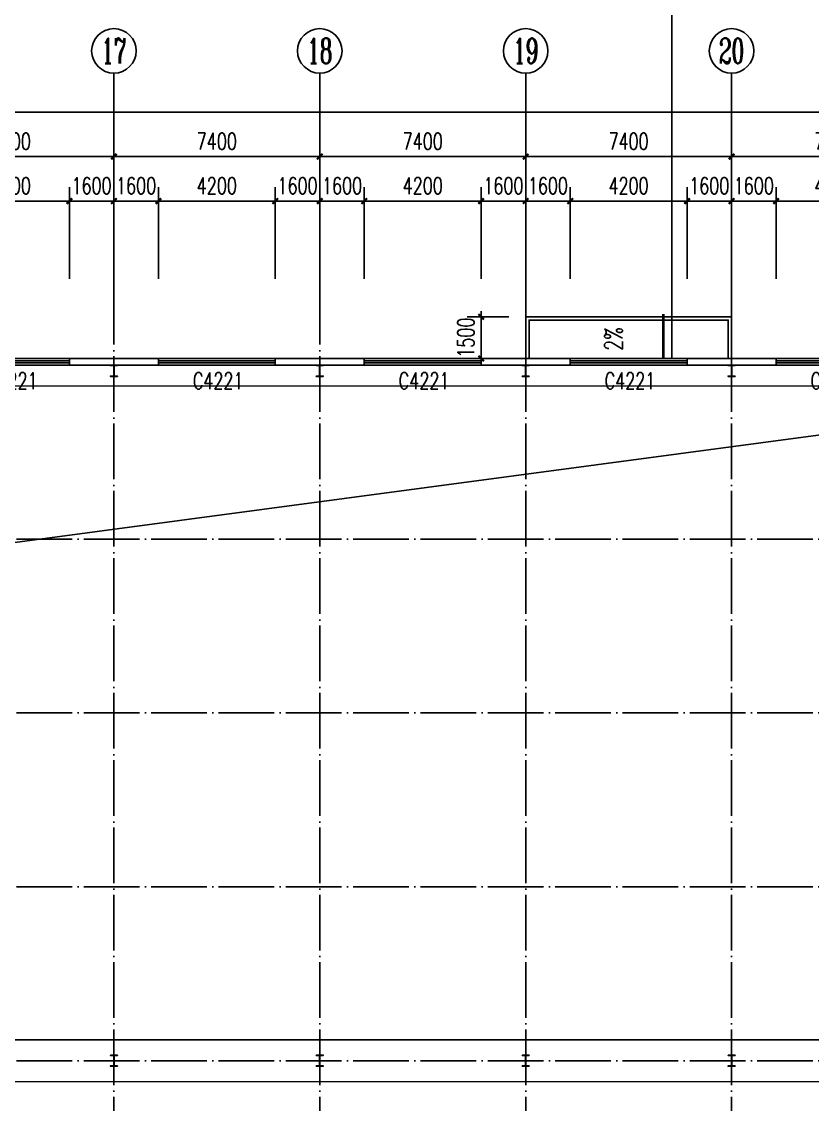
# Model space of a CAD drawing. Extents: x 13898408 to 14113608, y -853943 to -68012.
# Drawn here: x 14031693 to 14060111, y -390012 to -351093 of the extents above; entities that cross this region are included whole.
import ezdxf
from ezdxf.enums import TextEntityAlignment as Align

# ---------------------------------------------------------------- set-up
doc = ezdxf.new("R2010")
doc.units = 0
doc.header["$LTSCALE"] = 1000
doc.header["$MEASUREMENT"] = 0
doc.linetypes.add('DASH', pattern=[0.35, 0.25, -0.1])
doc.linetypes.add('DOTE', pattern=[2.42, 2, -0.2, 0.02, -0.2])
for name, color, linetype in [('AXIS', 3, 'Continuous'), ('AXIS_TEXT', 7, 'Continuous'), ('COLUMN', 2, 'Continuous'), ('DIM_IDEN', 3, 'Continuous'), ('DIM_SYMB', 3, 'Continuous'), ('DOTE', 1, 'DOTE'), ('PUB_DIM', 3, 'Continuous'), ('PUB_TEXT', 7, 'Continuous'), ('WALL-PARAPET', 6, 'Continuous'), ('WINDOW', 4, 'Continuous'), ('WINDOW_TEXT', 7, 'Continuous')]:
    doc.layers.add(name, color=color, linetype=linetype)
doc.styles.add('_TCH_AXIS', font='COMPLEX', dxfattribs={"bigfont": 'GBCBIG'})
doc.styles.add('_TCH_DIM', font='SIMPLEX', dxfattribs={"bigfont": 'GBCBIG'})
doc.styles.add('_TCH_DIM_T3', font='SIMPLEX', dxfattribs={"width": 0.705882, "bigfont": 'GBCBIG'})
doc.styles.add('_TCH_WINDOW', font='SIMPLEX', dxfattribs={"height": 3.5, "bigfont": 'GBCBIG'})
doc.styles.add('COMPLEX', font='COMPLEX')
doc.dimstyles.new('_TCH_ARCH&&200', dxfattribs={"dimtxt": 595, "dimasz": 200, "dimexe": 500, "dimexo": 600, "dimgap": 252.5, "dimtad": 1, "dimdec": 0, "dimzin": 0, "dimdsep": 46, "dimtxsty": '_TCH_DIM_T3', "dimblk": 'ARCHTICK', "dimcen": 0.09, "dimclrt": 7, "dimazin": 2, "dimtfac": 1, "dimtdec": 0, "dimtix": 1, "dimtmove": 2, "dimatfit": 3, "dimfxl": 0, "dimtolj": 1, "dimtzin": 0, "dimarcsym": 0})

# ---------------------------------------------------------------- blocks, each defined once
blk = doc.blocks.new('A$C797E1D2B')
at = {"layer": 'COLUMN'}
h = blk.add_hatch(color=256, dxfattribs=at)
h.paths.add_polyline_path([(125, 400), (250, 400), (250, 388), (130, 388), (130, 200), (125, 200)])
h.paths.add_polyline_path([(0, 400), (125, 400), (125, 200), (120, 200), (120, 388), (0, 388)])
h.paths.add_polyline_path([(0, 12), (120, 12), (120, 200), (125, 200), (125, 0), (0, 0)])
h.paths.add_polyline_path([(125, 200), (130, 200), (130, 12), (250, 12), (250, 0), (125, 0)])
blk.add_lwpolyline([(250, 0), (250, 12), (130, 12), (130, 388), (250, 388), (250, 400), (0, 400), (0, 388), (120, 388), (120, 12), (0, 12), (0, 0)], close=True, dxfattribs=at)
blk = doc.blocks.new('$TCHSYS$WIN2D')
for p, q in [((-0.5, 0.5), (0.5, 0.5)), ((-0.5, 0.5), (-0.5, -0.5)), ((0.5, 0.5), (0.5, -0.5)), ((0.5, 0.1667), (-0.5, 0.1667)), ((0.5, -0.1667), (-0.5, -0.1667)), ((-0.5, -0.5), (0.5, -0.5))]:
    blk.add_line(p, q)
blk = doc.blocks.new('_AXISO')
blk.add_circle((0, 0), 0.5)
at = {"layer": 'AXIS_TEXT', "style": 'COMPLEX', "width": 1.041667}
blk.add_attdef('A', text='', height=0.56, dxfattribs=at).set_placement((-0.25, -0.28), (0.25, -0.28), align=Align.FIT)
blk = doc.blocks.new('_ArchTick')
at = {"color": 0, "linetype": 'ByBlock', "const_width": 0.4}
blk.add_lwpolyline([(-0.5, -0.5), (0.5, 0.5)], dxfattribs=at)
blk = doc.blocks.new('*D212')
at = {"layer": 'AXIS', "color": 0, "lineweight": -2}
for p, q in [((13916368, -360343), (13916368, -353843)), ((14079648, -360343), (14079648, -353843)), ((13916368, -354343), (14079648, -354343))]:
    blk.add_line(p, q, dxfattribs=at)
at = {"layer": 'Defpoints', "color": 0}
for p in [(14079648, -354343), (13916368, -360943), (14079648, -360943)]:
    blk.add_point(p, dxfattribs=at)
at = {"layer": 'AXIS', "color": 0, "lineweight": -2, "xscale": 200, "yscale": 200, "zscale": 200, "rotation": 180}
blk.add_blockref('_ArchTick', (13916368, -354343), dxfattribs=at)
at = {"layer": 'AXIS', "color": 0, "lineweight": -2, "xscale": 200, "yscale": 200, "zscale": 200}
blk.add_blockref('_ArchTick', (14079648, -354343), dxfattribs=at)
at = {"layer": 'AXIS', "color": 7, "insert": (13998008, -353793), "char_height": 595, "attachment_point": 5, "style": '_TCH_DIM_T3'}
blk.add_mtext('\\A1;163280', dxfattribs=at)
blk = doc.blocks.new('*D229')
at = {"layer": 'AXIS', "color": 0, "lineweight": -2}
for p, q in [((14027608, -360343), (14027608, -355443)), ((14035008, -360343), (14035008, -355443)), ((14027608, -355943), (14035008, -355943))]:
    blk.add_line(p, q, dxfattribs=at)
at = {"layer": 'Defpoints', "color": 0}
for p in [(14035008, -355943), (14027608, -360943), (14035008, -360943)]:
    blk.add_point(p, dxfattribs=at)
at = {"layer": 'AXIS', "color": 0, "lineweight": -2, "xscale": 200, "yscale": 200, "zscale": 200, "rotation": 180}
blk.add_blockref('_ArchTick', (14027608, -355943), dxfattribs=at)
at = {"layer": 'AXIS', "color": 0, "lineweight": -2, "xscale": 200, "yscale": 200, "zscale": 200}
blk.add_blockref('_ArchTick', (14035008, -355943), dxfattribs=at)
at = {"layer": 'AXIS', "color": 7, "insert": (14031308, -355393), "char_height": 595, "attachment_point": 5, "style": '_TCH_DIM_T3'}
blk.add_mtext('\\A1;7400', dxfattribs=at)
blk = doc.blocks.new('*D230')
at = {"layer": 'AXIS', "color": 0, "lineweight": -2}
for p, q in [((14035008, -360343), (14035008, -355443)), ((14042408, -360343), (14042408, -355443)), ((14035008, -355943), (14042408, -355943))]:
    blk.add_line(p, q, dxfattribs=at)
at = {"layer": 'Defpoints', "color": 0}
for p in [(14042408, -355943), (14035008, -360943), (14042408, -360943)]:
    blk.add_point(p, dxfattribs=at)
at = {"layer": 'AXIS', "color": 0, "lineweight": -2, "xscale": 200, "yscale": 200, "zscale": 200, "rotation": 180}
blk.add_blockref('_ArchTick', (14035008, -355943), dxfattribs=at)
at = {"layer": 'AXIS', "color": 0, "lineweight": -2, "xscale": 200, "yscale": 200, "zscale": 200}
blk.add_blockref('_ArchTick', (14042408, -355943), dxfattribs=at)
at = {"layer": 'AXIS', "color": 7, "insert": (14038708, -355393), "char_height": 595, "attachment_point": 5, "style": '_TCH_DIM_T3'}
blk.add_mtext('\\A1;7400', dxfattribs=at)
blk = doc.blocks.new('*D231')
at = {"layer": 'AXIS', "color": 0, "lineweight": -2}
for p, q in [((14042408, -360343), (14042408, -355443)), ((14049808, -360343), (14049808, -355443)), ((14042408, -355943), (14049808, -355943))]:
    blk.add_line(p, q, dxfattribs=at)
at = {"layer": 'Defpoints', "color": 0}
for p in [(14049808, -355943), (14042408, -360943), (14049808, -360943)]:
    blk.add_point(p, dxfattribs=at)
at = {"layer": 'AXIS', "color": 0, "lineweight": -2, "xscale": 200, "yscale": 200, "zscale": 200, "rotation": 180}
blk.add_blockref('_ArchTick', (14042408, -355943), dxfattribs=at)
at = {"layer": 'AXIS', "color": 0, "lineweight": -2, "xscale": 200, "yscale": 200, "zscale": 200}
blk.add_blockref('_ArchTick', (14049808, -355943), dxfattribs=at)
at = {"layer": 'AXIS', "color": 7, "insert": (14046108, -355393), "char_height": 595, "attachment_point": 5, "style": '_TCH_DIM_T3'}
blk.add_mtext('\\A1;7400', dxfattribs=at)
blk = doc.blocks.new('*D232')
at = {"layer": 'AXIS', "color": 0, "lineweight": -2}
for p, q in [((14049808, -360343), (14049808, -355443)), ((14057208, -360343), (14057208, -355443)), ((14049808, -355943), (14057208, -355943))]:
    blk.add_line(p, q, dxfattribs=at)
at = {"layer": 'Defpoints', "color": 0}
for p in [(14057208, -355943), (14049808, -360943), (14057208, -360943)]:
    blk.add_point(p, dxfattribs=at)
at = {"layer": 'AXIS', "color": 0, "lineweight": -2, "xscale": 200, "yscale": 200, "zscale": 200, "rotation": 180}
blk.add_blockref('_ArchTick', (14049808, -355943), dxfattribs=at)
at = {"layer": 'AXIS', "color": 0, "lineweight": -2, "xscale": 200, "yscale": 200, "zscale": 200}
blk.add_blockref('_ArchTick', (14057208, -355943), dxfattribs=at)
at = {"layer": 'AXIS', "color": 7, "insert": (14053508, -355393), "char_height": 595, "attachment_point": 5, "style": '_TCH_DIM_T3'}
blk.add_mtext('\\A1;7400', dxfattribs=at)
blk = doc.blocks.new('*D233')
at = {"layer": 'AXIS', "color": 0, "lineweight": -2}
for p, q in [((14057208, -360343), (14057208, -355443)), ((14064608, -360343), (14064608, -355443)), ((14057208, -355943), (14064608, -355943))]:
    blk.add_line(p, q, dxfattribs=at)
at = {"layer": 'Defpoints', "color": 0}
for p in [(14064608, -355943), (14057208, -360943), (14064608, -360943)]:
    blk.add_point(p, dxfattribs=at)
at = {"layer": 'AXIS', "color": 0, "lineweight": -2, "xscale": 200, "yscale": 200, "zscale": 200, "rotation": 180}
blk.add_blockref('_ArchTick', (14057208, -355943), dxfattribs=at)
at = {"layer": 'AXIS', "color": 0, "lineweight": -2, "xscale": 200, "yscale": 200, "zscale": 200}
blk.add_blockref('_ArchTick', (14064608, -355943), dxfattribs=at)
at = {"layer": 'AXIS', "color": 7, "insert": (14060908, -355393), "char_height": 595, "attachment_point": 5, "style": '_TCH_DIM_T3'}
blk.add_mtext('\\A1;7400', dxfattribs=at)
blk = doc.blocks.new('*D343')
at = {"layer": 'Defpoints', "color": 0}
for p in [(14048208, -361703), (14049808, -361703), (14049808, -363203)]:
    blk.add_point(p, dxfattribs=at)
at = {"layer": 'PUB_DIM', "color": 0, "lineweight": -2}
for p, q in [((14048208, -361703), (14048208, -361503)), ((14049208, -361703), (14047708, -361703)), ((14048208, -363203), (14048208, -361703)), ((14049208, -363203), (14047708, -363203)), ((14048208, -363203), (14048208, -363403))]:
    blk.add_line(p, q, dxfattribs=at)
at = {"layer": 'PUB_DIM', "color": 0, "lineweight": -2, "xscale": 200, "yscale": 200, "zscale": 200}
for p, rotation in [((14048208, -361703), 270), ((14048208, -363203), 90)]:
    blk.add_blockref('_ArchTick', p, dxfattribs=dict(at, rotation=rotation))
at = {"layer": 'PUB_DIM', "color": 7, "insert": (14047658, -362453), "char_height": 595, "attachment_point": 5, "rotation": 90, "style": '_TCH_DIM_T3'}
blk.add_mtext('\\A1;1500', dxfattribs=at)
blk = doc.blocks.new('*D688')
at = {"layer": 'Defpoints', "color": 0}
for p in [(14033408, -357543), (14029208, -360943), (14033408, -360943)]:
    blk.add_point(p, dxfattribs=at)
at = {"layer": 'PUB_DIM', "color": 0, "lineweight": -2}
for p, q in [((14029208, -360343), (14029208, -357043)), ((14033408, -360343), (14033408, -357043)), ((14029208, -357543), (14033408, -357543))]:
    blk.add_line(p, q, dxfattribs=at)
at = {"layer": 'PUB_DIM', "color": 0, "lineweight": -2, "xscale": 200, "yscale": 200, "zscale": 200, "rotation": 180}
blk.add_blockref('_ArchTick', (14029208, -357543), dxfattribs=at)
at = {"layer": 'PUB_DIM', "color": 0, "lineweight": -2, "xscale": 200, "yscale": 200, "zscale": 200}
blk.add_blockref('_ArchTick', (14033408, -357543), dxfattribs=at)
at = {"layer": 'PUB_DIM', "color": 7, "insert": (14031308, -356993), "char_height": 595, "attachment_point": 5, "style": '_TCH_DIM_T3'}
blk.add_mtext('\\A1;4200', dxfattribs=at)
blk = doc.blocks.new('*D689')
at = {"layer": 'Defpoints', "color": 0}
for p in [(14035008, -357543), (14033408, -360943), (14035008, -360943)]:
    blk.add_point(p, dxfattribs=at)
at = {"layer": 'PUB_DIM', "color": 0, "lineweight": -2}
for p, q in [((14033408, -360343), (14033408, -357043)), ((14035008, -360343), (14035008, -357043)), ((14033408, -357543), (14033208, -357543)), ((14033408, -357543), (14035008, -357543)), ((14035008, -357543), (14035208, -357543))]:
    blk.add_line(p, q, dxfattribs=at)
at = {"layer": 'PUB_DIM', "color": 0, "lineweight": -2, "xscale": 200, "yscale": 200, "zscale": 200}
blk.add_blockref('_ArchTick', (14033408, -357543), dxfattribs=at)
at = {"layer": 'PUB_DIM', "color": 0, "lineweight": -2, "xscale": 200, "yscale": 200, "zscale": 200, "rotation": 180}
blk.add_blockref('_ArchTick', (14035008, -357543), dxfattribs=at)
at = {"layer": 'PUB_DIM', "color": 7, "insert": (14034208, -356993), "char_height": 595, "attachment_point": 5, "style": '_TCH_DIM_T3'}
blk.add_mtext('\\A1;1600', dxfattribs=at)
blk = doc.blocks.new('*D690')
at = {"layer": 'Defpoints', "color": 0}
for p in [(14036608, -357543), (14035008, -360943), (14036608, -360943)]:
    blk.add_point(p, dxfattribs=at)
at = {"layer": 'PUB_DIM', "color": 0, "lineweight": -2}
for p, q in [((14035008, -360343), (14035008, -357043)), ((14036608, -360343), (14036608, -357043)), ((14035008, -357543), (14034808, -357543)), ((14035008, -357543), (14036608, -357543)), ((14036608, -357543), (14036808, -357543))]:
    blk.add_line(p, q, dxfattribs=at)
at = {"layer": 'PUB_DIM', "color": 0, "lineweight": -2, "xscale": 200, "yscale": 200, "zscale": 200}
blk.add_blockref('_ArchTick', (14035008, -357543), dxfattribs=at)
at = {"layer": 'PUB_DIM', "color": 0, "lineweight": -2, "xscale": 200, "yscale": 200, "zscale": 200, "rotation": 180}
blk.add_blockref('_ArchTick', (14036608, -357543), dxfattribs=at)
at = {"layer": 'PUB_DIM', "color": 7, "insert": (14035808, -356993), "char_height": 595, "attachment_point": 5, "style": '_TCH_DIM_T3'}
blk.add_mtext('\\A1;1600', dxfattribs=at)
blk = doc.blocks.new('*D691')
at = {"layer": 'Defpoints', "color": 0}
for p in [(14040808, -357543), (14036608, -360943), (14040808, -360943)]:
    blk.add_point(p, dxfattribs=at)
at = {"layer": 'PUB_DIM', "color": 0, "lineweight": -2}
for p, q in [((14036608, -360343), (14036608, -357043)), ((14040808, -360343), (14040808, -357043)), ((14036608, -357543), (14040808, -357543))]:
    blk.add_line(p, q, dxfattribs=at)
at = {"layer": 'PUB_DIM', "color": 0, "lineweight": -2, "xscale": 200, "yscale": 200, "zscale": 200, "rotation": 180}
blk.add_blockref('_ArchTick', (14036608, -357543), dxfattribs=at)
at = {"layer": 'PUB_DIM', "color": 0, "lineweight": -2, "xscale": 200, "yscale": 200, "zscale": 200}
blk.add_blockref('_ArchTick', (14040808, -357543), dxfattribs=at)
at = {"layer": 'PUB_DIM', "color": 7, "insert": (14038708, -356993), "char_height": 595, "attachment_point": 5, "style": '_TCH_DIM_T3'}
blk.add_mtext('\\A1;4200', dxfattribs=at)
blk = doc.blocks.new('*D692')
at = {"layer": 'Defpoints', "color": 0}
for p in [(14042408, -357543), (14040808, -360943), (14042408, -360943)]:
    blk.add_point(p, dxfattribs=at)
at = {"layer": 'PUB_DIM', "color": 0, "lineweight": -2}
for p, q in [((14040808, -360343), (14040808, -357043)), ((14042408, -360343), (14042408, -357043)), ((14040808, -357543), (14040608, -357543)), ((14040808, -357543), (14042408, -357543)), ((14042408, -357543), (14042608, -357543))]:
    blk.add_line(p, q, dxfattribs=at)
at = {"layer": 'PUB_DIM', "color": 0, "lineweight": -2, "xscale": 200, "yscale": 200, "zscale": 200}
blk.add_blockref('_ArchTick', (14040808, -357543), dxfattribs=at)
at = {"layer": 'PUB_DIM', "color": 0, "lineweight": -2, "xscale": 200, "yscale": 200, "zscale": 200, "rotation": 180}
blk.add_blockref('_ArchTick', (14042408, -357543), dxfattribs=at)
at = {"layer": 'PUB_DIM', "color": 7, "insert": (14041608, -356993), "char_height": 595, "attachment_point": 5, "style": '_TCH_DIM_T3'}
blk.add_mtext('\\A1;1600', dxfattribs=at)
blk = doc.blocks.new('*D693')
at = {"layer": 'Defpoints', "color": 0}
for p in [(14044008, -357543), (14042408, -360943), (14044008, -360943)]:
    blk.add_point(p, dxfattribs=at)
at = {"layer": 'PUB_DIM', "color": 0, "lineweight": -2}
for p, q in [((14042408, -360343), (14042408, -357043)), ((14044008, -360343), (14044008, -357043)), ((14042408, -357543), (14042208, -357543)), ((14042408, -357543), (14044008, -357543)), ((14044008, -357543), (14044208, -357543))]:
    blk.add_line(p, q, dxfattribs=at)
at = {"layer": 'PUB_DIM', "color": 0, "lineweight": -2, "xscale": 200, "yscale": 200, "zscale": 200}
blk.add_blockref('_ArchTick', (14042408, -357543), dxfattribs=at)
at = {"layer": 'PUB_DIM', "color": 0, "lineweight": -2, "xscale": 200, "yscale": 200, "zscale": 200, "rotation": 180}
blk.add_blockref('_ArchTick', (14044008, -357543), dxfattribs=at)
at = {"layer": 'PUB_DIM', "color": 7, "insert": (14043208, -356993), "char_height": 595, "attachment_point": 5, "style": '_TCH_DIM_T3'}
blk.add_mtext('\\A1;1600', dxfattribs=at)
blk = doc.blocks.new('*D694')
at = {"layer": 'Defpoints', "color": 0}
for p in [(14048208, -357543), (14044008, -360943), (14048208, -360943)]:
    blk.add_point(p, dxfattribs=at)
at = {"layer": 'PUB_DIM', "color": 0, "lineweight": -2}
for p, q in [((14044008, -360343), (14044008, -357043)), ((14048208, -360343), (14048208, -357043)), ((14044008, -357543), (14048208, -357543))]:
    blk.add_line(p, q, dxfattribs=at)
at = {"layer": 'PUB_DIM', "color": 0, "lineweight": -2, "xscale": 200, "yscale": 200, "zscale": 200, "rotation": 180}
blk.add_blockref('_ArchTick', (14044008, -357543), dxfattribs=at)
at = {"layer": 'PUB_DIM', "color": 0, "lineweight": -2, "xscale": 200, "yscale": 200, "zscale": 200}
blk.add_blockref('_ArchTick', (14048208, -357543), dxfattribs=at)
at = {"layer": 'PUB_DIM', "color": 7, "insert": (14046108, -356993), "char_height": 595, "attachment_point": 5, "style": '_TCH_DIM_T3'}
blk.add_mtext('\\A1;4200', dxfattribs=at)
blk = doc.blocks.new('*D695')
at = {"layer": 'Defpoints', "color": 0}
for p in [(14049808, -357543), (14048208, -360943), (14049808, -360943)]:
    blk.add_point(p, dxfattribs=at)
at = {"layer": 'PUB_DIM', "color": 0, "lineweight": -2}
for p, q in [((14048208, -360343), (14048208, -357043)), ((14049808, -360343), (14049808, -357043)), ((14048208, -357543), (14048008, -357543)), ((14048208, -357543), (14049808, -357543)), ((14049808, -357543), (14050008, -357543))]:
    blk.add_line(p, q, dxfattribs=at)
at = {"layer": 'PUB_DIM', "color": 0, "lineweight": -2, "xscale": 200, "yscale": 200, "zscale": 200}
blk.add_blockref('_ArchTick', (14048208, -357543), dxfattribs=at)
at = {"layer": 'PUB_DIM', "color": 0, "lineweight": -2, "xscale": 200, "yscale": 200, "zscale": 200, "rotation": 180}
blk.add_blockref('_ArchTick', (14049808, -357543), dxfattribs=at)
at = {"layer": 'PUB_DIM', "color": 7, "insert": (14049008, -356993), "char_height": 595, "attachment_point": 5, "style": '_TCH_DIM_T3'}
blk.add_mtext('\\A1;1600', dxfattribs=at)
blk = doc.blocks.new('*D696')
at = {"layer": 'Defpoints', "color": 0}
for p in [(14051408, -357543), (14049808, -360943), (14051408, -360943)]:
    blk.add_point(p, dxfattribs=at)
at = {"layer": 'PUB_DIM', "color": 0, "lineweight": -2}
for p, q in [((14049808, -360343), (14049808, -357043)), ((14051408, -360343), (14051408, -357043)), ((14049808, -357543), (14049608, -357543)), ((14049808, -357543), (14051408, -357543)), ((14051408, -357543), (14051608, -357543))]:
    blk.add_line(p, q, dxfattribs=at)
at = {"layer": 'PUB_DIM', "color": 0, "lineweight": -2, "xscale": 200, "yscale": 200, "zscale": 200}
blk.add_blockref('_ArchTick', (14049808, -357543), dxfattribs=at)
at = {"layer": 'PUB_DIM', "color": 0, "lineweight": -2, "xscale": 200, "yscale": 200, "zscale": 200, "rotation": 180}
blk.add_blockref('_ArchTick', (14051408, -357543), dxfattribs=at)
at = {"layer": 'PUB_DIM', "color": 7, "insert": (14050608, -356993), "char_height": 595, "attachment_point": 5, "style": '_TCH_DIM_T3'}
blk.add_mtext('\\A1;1600', dxfattribs=at)
blk = doc.blocks.new('*D697')
at = {"layer": 'Defpoints', "color": 0}
for p in [(14055608, -357543), (14051408, -360943), (14055608, -360943)]:
    blk.add_point(p, dxfattribs=at)
at = {"layer": 'PUB_DIM', "color": 0, "lineweight": -2}
for p, q in [((14051408, -360343), (14051408, -357043)), ((14055608, -360343), (14055608, -357043)), ((14051408, -357543), (14055608, -357543))]:
    blk.add_line(p, q, dxfattribs=at)
at = {"layer": 'PUB_DIM', "color": 0, "lineweight": -2, "xscale": 200, "yscale": 200, "zscale": 200, "rotation": 180}
blk.add_blockref('_ArchTick', (14051408, -357543), dxfattribs=at)
at = {"layer": 'PUB_DIM', "color": 0, "lineweight": -2, "xscale": 200, "yscale": 200, "zscale": 200}
blk.add_blockref('_ArchTick', (14055608, -357543), dxfattribs=at)
at = {"layer": 'PUB_DIM', "color": 7, "insert": (14053508, -356993), "char_height": 595, "attachment_point": 5, "style": '_TCH_DIM_T3'}
blk.add_mtext('\\A1;4200', dxfattribs=at)
blk = doc.blocks.new('*D698')
at = {"layer": 'Defpoints', "color": 0}
for p in [(14057208, -357543), (14055608, -360943), (14057208, -360943)]:
    blk.add_point(p, dxfattribs=at)
at = {"layer": 'PUB_DIM', "color": 0, "lineweight": -2}
for p, q in [((14055608, -360343), (14055608, -357043)), ((14057208, -360343), (14057208, -357043)), ((14055608, -357543), (14055408, -357543)), ((14055608, -357543), (14057208, -357543)), ((14057208, -357543), (14057408, -357543))]:
    blk.add_line(p, q, dxfattribs=at)
at = {"layer": 'PUB_DIM', "color": 0, "lineweight": -2, "xscale": 200, "yscale": 200, "zscale": 200}
blk.add_blockref('_ArchTick', (14055608, -357543), dxfattribs=at)
at = {"layer": 'PUB_DIM', "color": 0, "lineweight": -2, "xscale": 200, "yscale": 200, "zscale": 200, "rotation": 180}
blk.add_blockref('_ArchTick', (14057208, -357543), dxfattribs=at)
at = {"layer": 'PUB_DIM', "color": 7, "insert": (14056408, -356993), "char_height": 595, "attachment_point": 5, "style": '_TCH_DIM_T3'}
blk.add_mtext('\\A1;1600', dxfattribs=at)
blk = doc.blocks.new('*D699')
at = {"layer": 'Defpoints', "color": 0}
for p in [(14058808, -357543), (14057208, -360943), (14058808, -360943)]:
    blk.add_point(p, dxfattribs=at)
at = {"layer": 'PUB_DIM', "color": 0, "lineweight": -2}
for p, q in [((14057208, -360343), (14057208, -357043)), ((14058808, -360343), (14058808, -357043)), ((14057208, -357543), (14057008, -357543)), ((14057208, -357543), (14058808, -357543)), ((14058808, -357543), (14059008, -357543))]:
    blk.add_line(p, q, dxfattribs=at)
at = {"layer": 'PUB_DIM', "color": 0, "lineweight": -2, "xscale": 200, "yscale": 200, "zscale": 200}
blk.add_blockref('_ArchTick', (14057208, -357543), dxfattribs=at)
at = {"layer": 'PUB_DIM', "color": 0, "lineweight": -2, "xscale": 200, "yscale": 200, "zscale": 200, "rotation": 180}
blk.add_blockref('_ArchTick', (14058808, -357543), dxfattribs=at)
at = {"layer": 'PUB_DIM', "color": 7, "insert": (14058008, -356993), "char_height": 595, "attachment_point": 5, "style": '_TCH_DIM_T3'}
blk.add_mtext('\\A1;1600', dxfattribs=at)
blk = doc.blocks.new('*D700')
at = {"layer": 'Defpoints', "color": 0}
for p in [(14063008, -357543), (14058808, -360943), (14063008, -360943)]:
    blk.add_point(p, dxfattribs=at)
at = {"layer": 'PUB_DIM', "color": 0, "lineweight": -2}
for p, q in [((14058808, -360343), (14058808, -357043)), ((14063008, -360343), (14063008, -357043)), ((14058808, -357543), (14063008, -357543))]:
    blk.add_line(p, q, dxfattribs=at)
at = {"layer": 'PUB_DIM', "color": 0, "lineweight": -2, "xscale": 200, "yscale": 200, "zscale": 200, "rotation": 180}
blk.add_blockref('_ArchTick', (14058808, -357543), dxfattribs=at)
at = {"layer": 'PUB_DIM', "color": 0, "lineweight": -2, "xscale": 200, "yscale": 200, "zscale": 200}
blk.add_blockref('_ArchTick', (14063008, -357543), dxfattribs=at)
at = {"layer": 'PUB_DIM', "color": 7, "insert": (14060908, -356993), "char_height": 595, "attachment_point": 5, "style": '_TCH_DIM_T3'}
blk.add_mtext('\\A1;4200', dxfattribs=at)

msp = doc.modelspace()

# ---------------------------------------------------------------- linework, layer by layer
at = {"ltscale": 0.5}
for points in [[(14049808, -363203.1), (14049808, -361703.1), (14057208, -361703.1), (14057208, -363203.1)], [(14049928, -363203.1), (14049928, -361823.1), (14057088, -361823.1), (14057088, -363203.1)], [(14079158, -363443.1), (13938808, -382193.1), (13916608, -413043.1)]]:
    msp.add_lwpolyline(points, dxfattribs=at)
at = {"linetype": 'DASH', "ltscale": 2, "const_width": 50}
for points in [[(14079408, -364193.1), (13916608, -364193.1)], [(14079408, -387693.1), (13916608, -387693.1)], [(14079408, -389193.1), (13916608, -389193.1)]]:
    msp.add_lwpolyline(points, dxfattribs=at)
at = {"layer": 'AXIS'}
for p, q in [((14035008, -360943.1), (14035008, -352943.1)), ((14042408, -360943.1), (14042408, -352943.1)), ((14049808, -360943.1), (14049808, -352943.1)), ((14057208, -360943.1), (14057208, -352943.1))]:
    msp.add_line(p, q, dxfattribs=at)
at = {"layer": 'DIM_IDEN'}
msp.add_line((14055058.5, -363203.1), (14055058.5, -349843.1), dxfattribs=at)
at = {"layer": 'DIM_IDEN', "const_width": 100}
msp.add_lwpolyline([(14054758.5, -363203.1), (14054758.5, -361603.1)], dxfattribs=at)
at = {"layer": 'DIM_SYMB'}
msp.add_lwpolyline([(14053508, -363063.1, 0, 0, 0), (14053508, -362413.1, 120, 0, 0), (14053508, -361963.1, 0, 0, 0)], format="xyseb", dxfattribs=at)
at = {"layer": 'DOTE'}
for p, q in [((14035008, -415943.1), (14035008, -360943.1)), ((14042408, -415943.1), (14042408, -360943.1)), ((14049808, -415943.1), (14049808, -360943.1)), ((14057208, -415943.1), (14057208, -360943.1)), ((14081908, -363443.1), (13914108, -363443.1)), ((14081908, -369693.1), (13914108, -369693.1)), ((14081908, -375943.1), (13914108, -375943.1)), ((14081908, -382193.1), (13914108, -382193.1)), ((14081908, -388443.1), (13914108, -388443.1))]:
    msp.add_line(p, q, dxfattribs=at)
at = {"layer": 'WALL-PARAPET'}
for p, q in [((14036608, -363203.1), (14033408, -363203.1)), ((14033408, -363203.1), (14033408, -363443.1)), ((14033408, -363443.1), (14036608, -363443.1)), ((14036608, -363443.1), (14036608, -363203.1)), ((14044008, -363203.1), (14040808, -363203.1)), ((14040808, -363203.1), (14040808, -363443.1)), ((14040808, -363443.1), (14044008, -363443.1)), ((14044008, -363443.1), (14044008, -363203.1)), ((14051408, -363203.1), (14048208, -363203.1)), ((14048208, -363203.1), (14048208, -363443.1)), ((14048208, -363443.1), (14051408, -363443.1)), ((14051408, -363443.1), (14051408, -363203.1)), ((14058808, -363203.1), (14055608, -363203.1)), ((14055608, -363203.1), (14055608, -363443.1)), ((14055608, -363443.1), (14058808, -363443.1)), ((14058808, -363443.1), (14058808, -363203.1))]:
    msp.add_line(p, q, dxfattribs=at)

# ---------------------------------------------------------------- block references
at = {"rotation": 180}
for p in [(14035133, -363443.1), (14042533, -363443.1), (14049933, -363443.1), (14057333, -363443.1), (14035133, -388243.1), (14042533, -388243.1), (14049933, -388243.1), (14057333, -388243.1)]:
    msp.add_blockref('A$C797E1D2B', p, dxfattribs=at)
at = {"layer": 'AXIS'}
ref = msp.add_blockref('_AXISO', (14035008, -352143.1), dxfattribs=dict(at, xscale=1600, yscale=1600, zscale=1600))
ref.add_attrib('A', '17', dxfattribs={"layer": 'AXIS_TEXT', "ltscale": 0.5, "height": 905.1, "style": '_TCH_AXIS', "width": 0.724138}).set_placement((14034555.4, -352595.6), (14035460.5, -352595.6), align=Align.FIT)
ref = msp.add_blockref('_AXISO', (14042408, -352143.1), dxfattribs=dict(at, xscale=1600, yscale=1600, zscale=1600))
ref.add_attrib('A', '18', dxfattribs={"layer": 'AXIS_TEXT', "ltscale": 0.5, "height": 905.1, "style": '_TCH_AXIS', "width": 0.724138}).set_placement((14041955.4, -352595.6), (14042860.5, -352595.6), align=Align.FIT)
ref = msp.add_blockref('_AXISO', (14049808, -352143.1), dxfattribs=dict(at, xscale=1600, yscale=1600, zscale=1600))
ref.add_attrib('A', '19', dxfattribs={"layer": 'AXIS_TEXT', "ltscale": 0.5, "height": 905.1, "style": '_TCH_AXIS', "width": 0.724138}).set_placement((14049355.4, -352595.6), (14050260.5, -352595.6), align=Align.FIT)
ref = msp.add_blockref('_AXISO', (14057208, -352143.1), dxfattribs=dict(at, xscale=1600, yscale=1600, zscale=1600))
ref.add_attrib('A', '20', dxfattribs={"layer": 'AXIS_TEXT', "ltscale": 0.5, "height": 905.1, "style": '_TCH_AXIS', "width": 0.617647}).set_placement((14056755.4, -352595.6), (14057660.5, -352595.6), align=Align.FIT)
at = {"layer": 'WINDOW'}
ref = msp.add_blockref('$TCHSYS$WIN2D', (14031308, -363323.1), dxfattribs=dict(at, xscale=4200, yscale=-240, zscale=4200, rotation=180))
ref.add_attrib('A', 'C4221', (14030448, -364300.4), dxfattribs={"layer": 'WINDOW_TEXT', "ltscale": 0.5, "height": 595, "style": '_TCH_WINDOW', "width": 0.705882})
ref = msp.add_blockref('$TCHSYS$WIN2D', (14038708, -363323.1), dxfattribs=dict(at, xscale=4200, yscale=-240, zscale=4200, rotation=180))
ref.add_attrib('A', 'C4221', (14037848, -364300.4), dxfattribs={"layer": 'WINDOW_TEXT', "ltscale": 0.5, "height": 595, "style": '_TCH_WINDOW', "width": 0.705882})
ref = msp.add_blockref('$TCHSYS$WIN2D', (14046108, -363323.1), dxfattribs=dict(at, xscale=4200, yscale=-240, zscale=4200, rotation=180))
ref.add_attrib('A', 'C4221', (14045248, -364300.4), dxfattribs={"layer": 'WINDOW_TEXT', "ltscale": 0.5, "height": 595, "style": '_TCH_WINDOW', "width": 0.705882})
ref = msp.add_blockref('$TCHSYS$WIN2D', (14053508, -363323.1), dxfattribs=dict(at, xscale=4200, yscale=-240, zscale=4200, rotation=180))
ref.add_attrib('A', 'C4221', (14052648, -364300.4), dxfattribs={"layer": 'WINDOW_TEXT', "ltscale": 0.5, "height": 595, "style": '_TCH_WINDOW', "width": 0.705882})
ref = msp.add_blockref('$TCHSYS$WIN2D', (14060908, -363323.1), dxfattribs=dict(at, xscale=4200, yscale=-240, zscale=4200, rotation=180))
ref.add_attrib('A', 'C4221', (14060048, -364300.4), dxfattribs={"layer": 'WINDOW_TEXT', "ltscale": 0.5, "height": 595, "style": '_TCH_WINDOW', "width": 0.705882})

# ---------------------------------------------------------------- texts
at = {"layer": 'PUB_TEXT', "style": '_TCH_DIM', "width": 0.705882}
msp.add_text('2%%%', height=637.5, rotation=90, dxfattribs=at).set_placement((14053283, -362920.2))

# ---------------------------------------------------------------- dimensions: what is measured, and where the dimension line sits
at = {"layer": 'AXIS'}
for p1, p2, distance, text, picture, middle in [((13916368, -360943.1), (14079648, -360943.1), 6600, '163280', '*D212', (13998008, -353793.1)), ((14027608, -360943.1), (14035008, -360943.1), 5000, '7400', '*D229', (14031308, -355393.1)), ((14035008, -360943.1), (14042408, -360943.1), 5000, '7400', '*D230', (14038708, -355393.1)), ((14042408, -360943.1), (14049808, -360943.1), 5000, '7400', '*D231', (14046108, -355393.1)), ((14049808, -360943.1), (14057208, -360943.1), 5000, '7400', '*D232', (14053508, -355393.1)), ((14057208, -360943.1), (14064608, -360943.1), 5000, '7400', '*D233', (14060908, -355393.1))]:
    dim = msp.add_aligned_dim(p1=p1, p2=p2, distance=distance, text=text, dimstyle='_TCH_ARCH&&200', dxfattribs=at)
    dim.commit()
    dim.dimension.update_dxf_attribs({"geometry": picture, "text_midpoint": middle})
at = {"layer": 'PUB_DIM'}
for p1, p2, distance, text, picture, middle in [((14029208, -360943.1), (14033408, -360943.1), 3400, '4200', '*D688', (14031308, -356993.1)), ((14033408, -360943.1), (14035008, -360943.1), 3400, '1600', '*D689', (14034208, -356993.1)), ((14035008, -360943.1), (14036608, -360943.1), 3400, '1600', '*D690', (14035808, -356993.1)), ((14036608, -360943.1), (14040808, -360943.1), 3400, '4200', '*D691', (14038708, -356993.1)), ((14040808, -360943.1), (14042408, -360943.1), 3400, '1600', '*D692', (14041608, -356993.1)), ((14042408, -360943.1), (14044008, -360943.1), 3400, '1600', '*D693', (14043208, -356993.1)), ((14044008, -360943.1), (14048208, -360943.1), 3400, '4200', '*D694', (14046108, -356993.1)), ((14048208, -360943.1), (14049808, -360943.1), 3400, '1600', '*D695', (14049008, -356993.1)), ((14049808, -360943.1), (14051408, -360943.1), 3400, '1600', '*D696', (14050608, -356993.1)), ((14051408, -360943.1), (14055608, -360943.1), 3400, '4200', '*D697', (14053508, -356993.1)), ((14055608, -360943.1), (14057208, -360943.1), 3400, '1600', '*D698', (14056408, -356993.1)), ((14057208, -360943.1), (14058808, -360943.1), 3400, '1600', '*D699', (14058008, -356993.1)), ((14058808, -360943.1), (14063008, -360943.1), 3400, '4200', '*D700', (14060908, -356993.1)), ((14049808, -363203.1), (14049808, -361703.1), 1600, '1500', '*D343', (14047658, -362453.1))]:
    dim = msp.add_aligned_dim(p1=p1, p2=p2, distance=distance, text=text, dimstyle='_TCH_ARCH&&200', dxfattribs=at)
    dim.commit()
    dim.dimension.update_dxf_attribs({"geometry": picture, "text_midpoint": middle})

doc.saveas('drawing.dxf')
